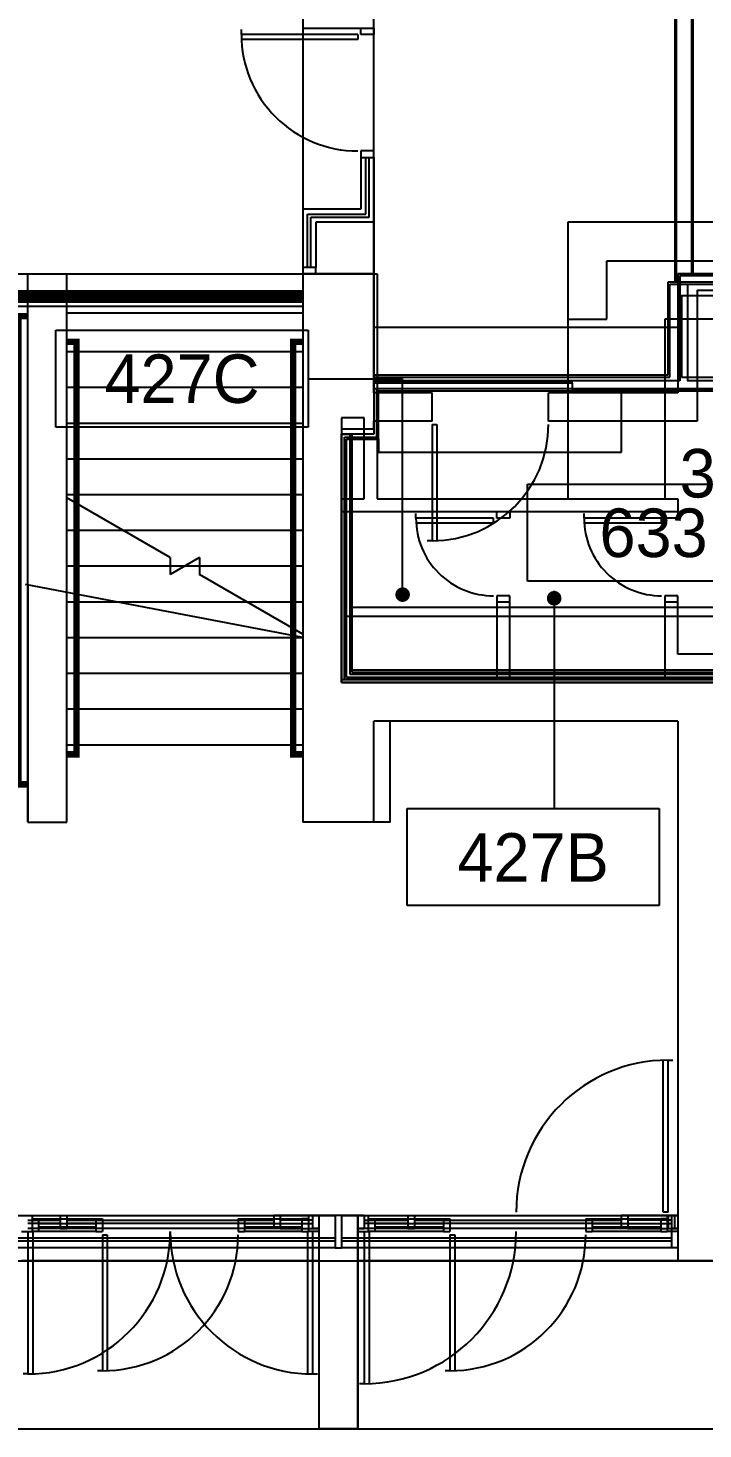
# Model space of a CAD drawing. Header units: inches. Extents: x -219 to 4035, y -10 to 4981.
# Drawn here: x 2008 to 2216.8, y 2234.5 to 2667.5 of the extents above; entities that cross this region are included whole.
import ezdxf
from ezdxf.enums import TextEntityAlignment as Align

# ---------------------------------------------------------------- set-up
doc = ezdxf.new("R2010")
doc.units = ezdxf.units.IN
doc.header["$LTSCALE"] = 48
doc.header["$MEASUREMENT"] = 0
doc.layers.get('0').update_dxf_attribs({"color": 13, "linetype": 'CONTINUOUS'})
for name, color, linetype in [('F1-BLDG3', 161, 'CONTINUOUS'), ('F2-BLDG1', 7, 'CONTINUOUS'), ('F2-BLDG3', 161, 'CONTINUOUS'), ('f2-casework1', 4, 'CONTINUOUS'), ('f2-casework2', 8, 'CONTINUOUS'), ('F2-DOOR1', 3, 'CONTINUOUS'), ('f2-handrail', 3, 'CONTINUOUS'), ('F2-STAIR1', 24, 'CONTINUOUS'), ('F2-WINDOW1', 1, 'CONTINUOUS'), ('F2-WINDOW2', 4, 'CONTINUOUS'), ('F3-BLDG1', 7, 'CONTINUOUS'), ('F3-BLDG3', 161, 'CONTINUOUS'), ('f3-casework2', 8, 'CONTINUOUS'), ('F3-DOOR1', 3, 'CONTINUOUS'), ('F3-DOORJMB', 32, 'CONTINUOUS'), ('f3-handrail', 3, 'CONTINUOUS'), ('F3-RMNOS', 3, 'CONTINUOUS'), ('F3-STAIR1', 24, 'CONTINUOUS'), ('F3-WINDOW1', 1, 'CONTINUOUS'), ('F4-BLDG1', 7, 'CONTINUOUS'), ('F4-BLDG3', 161, 'CONTINUOUS'), ('F4-BLDG4', 2, 'CONTINUOUS'), ('F4-BRKLINE', 201, 'CONTINUOUS'), ('f4-casework1', 4, 'CONTINUOUS'), ('f4-casework2', 8, 'CONTINUOUS'), ('F4-DOOR1', 3, 'CONTINUOUS'), ('F4-DOORJMB', 32, 'CONTINUOUS'), ('f4-handrail', 3, 'CONTINUOUS'), ('F4-RMNOS', 3, 'CONTINUOUS'), ('F4-STAIR1', 24, 'CONTINUOUS'), ('F4-WINDOW1', 1, 'CONTINUOUS'), ('F4-WINDOW2', 4, 'CONTINUOUS'), ('F5-BLDG3', 161, 'CONTINUOUS'), ('F6-BLDG1', 7, 'CONTINUOUS'), ('F6-BLDG3', 161, 'CONTINUOUS'), ('F6-BLDG4', 2, 'CONTINUOUS'), ('F6-BRKLINE', 201, 'CONTINUOUS'), ('F6-DOOR1', 3, 'CONTINUOUS'), ('f6-handrail', 3, 'CONTINUOUS'), ('F6-RMNOS', 3, 'CONTINUOUS'), ('F6-STAIR1', 24, 'CONTINUOUS'), ('F6-WINDOW1', 1, 'CONTINUOUS'), ('F6-WINDOW2', 4, 'CONTINUOUS')]:
    doc.layers.add(name, color=color, linetype=linetype)
doc.layers.add('F2-Bldg1A', color=8, linetype='CONTINUOUS', plot=False)
doc.layers.add('F3-Bldg1A', color=8, linetype='CONTINUOUS', plot=False)
doc.styles.add('ORIG-RMNOS', font='noting.shx')
doc.styles.add('RMNOS', font='noting.shx')

# ---------------------------------------------------------------- blocks, each defined once
blk = doc.blocks.new('ADR-36R')
for p, q in [((-1.5, 1), (-1.5, 36.97)), ((0, 1), (0, 37)), ((0, 37), (1.5, 37)), ((0, 1), (-1.5, 1))]:
    blk.add_line(p, q)
blk.add_arc((0, 1), 36, 90, 180)
blk = doc.blocks.new('rmnos')
at = {"color": 11}
for p, q in [((-0.40625, 0.15625), (0.40625, 0.15625)), ((-0.40625, -0.15625), (-0.40625, 0.15625)), ((0.40625, 0.15625), (0.40625, -0.15625)), ((0.40625, -0.15625), (-0.40625, -0.15625))]:
    blk.add_line(p, q, dxfattribs=at)
at = {"color": 9, "style": 'ORIG-RMNOS'}
blk.add_attdef('ROOM', text='', height=0.15625, dxfattribs=at).set_placement((0, 0), align=Align.MIDDLE)
blk = doc.blocks.new('ADR-44DL')
for p, q in [((0, 45), (-1.5, 45)), ((0, 1), (0, 45)), ((1.5, 1), (1.5, 44.97)), ((86.5, 1), (86.5, 44.97)), ((88, 1), (88, 45)), ((88, 45), (89.5, 45)), ((0, 1), (1.5, 1)), ((88, 1), (86.5, 1))]:
    blk.add_line(p, q)
for centre, start, end in [((0, 1), 0, 90), ((88, 1), 90, 180)]:
    blk.add_arc(centre, 44, start, end)
blk = doc.blocks.new('ADR-24R')
for p, q in [((-1.5, 1), (-1.5, 24.95)), ((0, 25), (1.5, 25)), ((0, 1), (0, 25)), ((-1.5, 1), (0, 1))]:
    blk.add_line(p, q)
blk.add_arc((0, 1), 24, 90, 180)
blk = doc.blocks.new('ADR-42R')
for p, q in [((-1.5, 1), (-1.5, 42.97)), ((0, 1), (0, 43)), ((0, 43), (1.5, 43)), ((0, 1), (-1.5, 1))]:
    blk.add_line(p, q)
blk.add_arc((0, 1), 42, 90, 180)
blk = doc.blocks.new('RMNOS-1')
at = {"color": 9, "style": 'RMNOS'}
blk.add_attdef('ROOM', text='', height=0.1562, dxfattribs=at).set_placement((0, 0), align=Align.MIDDLE)

msp = doc.modelspace()

# ---------------------------------------------------------------- linework, layer by layer
at = {"layer": 'F1-BLDG3'}
msp.add_line((1655, 2286.5), (2241, 2286.5), dxfattribs=at)
at = {"layer": 'F2-BLDG1'}
for p, q in [((1996, 2591.5), (2020, 2591.5)), ((2020, 2422), (2020, 2591.5)), ((2093, 2591.5), (2093, 2422)), ((2093, 2591.5), (2115, 2591.5)), ((2115, 2591.5), (2115, 2558.5)), ((2225.87, 2591.5), (2209, 2591.5)), ((2209, 2591.5), (2209, 2558.5)), ((2209, 2558.5), (2115, 2558.5)), ((2176.31, 2557.75), (2115, 2557.75)), ((2115, 2557.75), (2115, 2541.94)), ((2176.31, 2557.75), (2176.31, 2555.37)), ((2176.31, 2555.37), (2225.87, 2555.37)), ((2008, 2422), (2008, 2550.5)), ((2115, 2541.94), (2108.12, 2541.94)), ((2108.12, 2541.94), (2108.12, 2469.12)), ((2108.12, 2469.12), (2108.12, 2468.37)), ((2108.12, 2468.37), (2262.87, 2468.37)), ((2209, 2453.25), (2120, 2453.25)), ((2120, 2422), (2120, 2453.25)), ((2209, 2453.25), (2209, 2286.5)), ((2008, 2422), (2020, 2422)), ((2120, 2422), (2093, 2422)), ((2098, 2300.5), (2098, 2234.5)), ((2110, 2300.5), (2098, 2300.5)), ((2110, 2300.5), (2110, 2234.5)), ((2209, 2286.5), (2241, 2286.5)), ((2110, 2234.5), (2098, 2234.5))]:
    msp.add_line(p, q, dxfattribs=at)
msp.add_lwpolyline([(2093, 2667.5), (2115, 2667.5), (2115, 2689.5), (2093, 2689.5)], close=True, dxfattribs=at)
at = {"layer": 'F2-Bldg1A'}
for p, q in [((2225.25, 2590.87), (2209.63, 2590.87)), ((2209.63, 2590.87), (2209.63, 2558.5)), ((2115, 2558.5), (2115, 2557.75)), ((2176.31, 2558.25), (2115, 2558.25)), ((2176.31, 2557.75), (2176.31, 2558.5)), ((2176.31, 2556), (2225.25, 2556)), ((2209.63, 2558.5), (2209, 2558.5)), ((2105, 2465.25), (2105, 2541.94)), ((2105, 2541.94), (2108.12, 2541.94)), ((2107.5, 2541.94), (2107.5, 2467.75)), ((2259.75, 2465.25), (2105, 2465.25)), ((2107.5, 2467.75), (2262.25, 2467.75))]:
    msp.add_line(p, q, dxfattribs=at)
at = {"layer": 'F2-BLDG3'}
msp.add_lwpolyline([(2212.12, 2588.37), (2222.75, 2588.37), (2222.75, 2558.5), (2212.12, 2558.5)], close=True, dxfattribs=at)
at = {"layer": 'f2-casework1'}
for p, q in [((2093, 2667.5), (2093, 2591.5)), ((2115, 2591.5), (2115, 2667.5)), ((2115, 2575.04), (2209, 2575.04)), ((2225.87, 2488.37), (2108.12, 2488.37))]:
    msp.add_line(p, q, dxfattribs=at)
at = {"layer": 'f2-casework2'}
msp.add_line((2108.12, 2469.12), (2225.87, 2469.12), dxfattribs=at)
at = {"layer": 'f2-handrail', "const_width": 2}
for points in [[(2020, 2443), (2023, 2443), (2023, 2570.5), (2020, 2570.5)], [(2093, 2443), (2090, 2443), (2090, 2570.5), (2093, 2570.5)], [(2005, 2467.84), (2005, 2433.75), (2008, 2433.75)]]:
    msp.add_lwpolyline(points, dxfattribs=at)
at = {"layer": 'F2-STAIR1'}
for p, q in [((2020, 2567.5), (2093, 2567.5)), ((2020, 2556.45), (2093, 2556.45)), ((2020, 2545.41), (2093, 2545.41)), ((2020, 2534.36), (2093, 2534.36)), ((2020, 2523.32), (2093, 2523.32)), ((2020, 2512.27), (2093, 2512.27)), ((2020, 2501.23), (2093, 2501.23)), ((2020, 2490.18), (2093, 2490.18)), ((2020, 2479.14), (2093, 2479.14)), ((2020, 2468.09), (2093, 2468.09)), ((2020, 2457.05), (2093, 2457.05)), ((2020, 2446), (2093, 2446))]:
    msp.add_line(p, q, dxfattribs=at)
at = {"layer": 'F2-WINDOW1'}
for p, q in [((2213.25, 2691.5), (2213.25, 2591.5)), ((2213.75, 2591.5), (2213.75, 2691.5)), ((2011.25, 2299.5), (2029, 2299.5)), ((2075, 2299.5), (2092.75, 2299.5)), ((2115.25, 2299.5), (2136.5, 2299.5)), ((2182.5, 2299.5), (2203.75, 2299.5)), ((2011.25, 2298), (2029, 2298)), ((2011.25, 2297), (2029, 2297)), ((2029, 2295.5), (2011.25, 2295.5)), ((2075, 2298), (2092.75, 2298)), ((2075, 2297), (2092.75, 2297)), ((2092.75, 2295.5), (2075, 2295.5)), ((2115.25, 2298), (2136.5, 2298)), ((2115.25, 2297), (2136.5, 2297)), ((2136.5, 2295.5), (2115.25, 2295.5)), ((2182.5, 2298), (2203.75, 2298)), ((2182.5, 2297), (2203.75, 2297)), ((2203.75, 2295.5), (2182.5, 2295.5))]:
    msp.add_line(p, q, dxfattribs=at)
at = {"layer": 'F2-WINDOW2'}
for p, q in [((2006, 2300.5), (2009.25, 2300.5)), ((2009.25, 2300.5), (2009.25, 2295.5)), ((2009.25, 2299.5), (2011.25, 2299.5)), ((2011.25, 2299.5), (2011.25, 2295.5)), ((2029, 2299.5), (2031, 2299.5)), ((2029, 2299.5), (2029, 2295.5)), ((2031, 2299.5), (2031, 2295.5)), ((2073, 2299.5), (2075, 2299.5)), ((2073, 2299.5), (2073, 2295.5)), ((2075, 2299.5), (2075, 2295.5)), ((2094.75, 2299.5), (2092.75, 2299.5)), ((2092.75, 2299.5), (2092.75, 2295.5)), ((2094.75, 2300.5), (2094.75, 2295.5)), ((2098, 2300.5), (2094.75, 2300.5)), ((2110, 2300.5), (2113.25, 2300.5)), ((2113.25, 2300.5), (2113.25, 2295.5)), ((2113.25, 2299.5), (2115.25, 2299.5)), ((2115.25, 2299.5), (2115.25, 2295.5)), ((2136.5, 2299.5), (2138.5, 2299.5)), ((2136.5, 2299.5), (2136.5, 2295.5)), ((2138.5, 2299.5), (2138.5, 2295.5)), ((2180.5, 2299.5), (2182.5, 2299.5)), ((2180.5, 2299.5), (2180.5, 2295.5)), ((2182.5, 2299.5), (2182.5, 2295.5)), ((2205.75, 2299.5), (2203.75, 2299.5)), ((2203.75, 2299.5), (2203.75, 2295.5)), ((2205.75, 2300.5), (2205.75, 2295.5)), ((2209, 2300.5), (2205.75, 2300.5)), ((2006, 2295.5), (2009.25, 2295.5)), ((2011.25, 2295.5), (2009.25, 2295.5)), ((2029, 2295.5), (2031, 2295.5)), ((2073, 2295.5), (2075, 2295.5)), ((2092.75, 2295.5), (2094.75, 2295.5)), ((2098, 2295.5), (2094.75, 2295.5)), ((2110, 2295.5), (2113.25, 2295.5)), ((2115.25, 2295.5), (2113.25, 2295.5)), ((2136.5, 2295.5), (2138.5, 2295.5)), ((2180.5, 2295.5), (2182.5, 2295.5)), ((2203.75, 2295.5), (2205.75, 2295.5)), ((2209, 2295.5), (2205.75, 2295.5))]:
    msp.add_line(p, q, dxfattribs=at)
at = {"layer": 'F3-BLDG1'}
for p, q in [((2008, 2591.5), (2020, 2591.5)), ((2008, 2422), (2008, 2591.5)), ((2020, 2422), (2020, 2591.5)), ((2093, 2591.5), (2093, 2422)), ((2115, 2591.5), (2093, 2591.5)), ((2115, 2560.25), (2115, 2591.5)), ((2225.87, 2588.97), (2205.88, 2588.97)), ((2205.88, 2588.97), (2205.88, 2560.25)), ((2205.88, 2560.25), (2115, 2560.25)), ((2116.37, 2540.44), (2116.37, 2555.37)), ((2116.37, 2555.37), (2225.87, 2555.37)), ((2106.5, 2466.75), (2106.5, 2540.44)), ((2106.5, 2540.44), (2116.37, 2540.44)), ((2259.75, 2466.75), (2106.5, 2466.75)), ((2209, 2453.25), (2120, 2453.25)), ((2120, 2422), (2120, 2453.25)), ((2209, 2453.25), (2209, 2300.5)), ((2008, 2422), (2020, 2422)), ((2120, 2422), (2093, 2422)), ((2098, 2300.5), (2098, 2234.5)), ((2110, 2300.5), (2098, 2300.5)), ((2110, 2234.5), (2110, 2300.5)), ((2208, 2300.5), (2209, 2300.5)), ((2208, 2300.5), (2208, 2296.5)), ((2208, 2296.5), (2209, 2296.5)), ((2209, 2296.5), (2209, 2286.5)), ((2233.25, 2286.5), (2209, 2286.5)), ((2098, 2234.5), (2110, 2234.5))]:
    msp.add_line(p, q, dxfattribs=at)
at = {"layer": 'F3-Bldg1A'}
for p, q in [((2206.5, 2559.62), (2206.5, 2588.34)), ((2206.5, 2588.34), (2225.25, 2588.34)), ((2115, 2560.25), (2115, 2541.94)), ((2115, 2559.62), (2206.5, 2559.62)), ((2225.25, 2556), (2115, 2556)), ((2115.87, 2541.06), (2115.87, 2556)), ((2115, 2541.94), (2105, 2541.94)), ((2105, 2541.94), (2105, 2465.25)), ((2105.87, 2466.12), (2105.87, 2541.06)), ((2105.87, 2541.06), (2115.87, 2541.06)), ((2105, 2465.25), (2259.75, 2465.25)), ((2259.75, 2466.12), (2105.87, 2466.12))]:
    msp.add_line(p, q, dxfattribs=at)
at = {"layer": 'F3-BLDG3'}
msp.add_lwpolyline([(2210.12, 2559.62), (2221.63, 2559.62), (2221.63, 2584.72), (2210.12, 2584.72)], close=True, dxfattribs=at)
at = {"layer": 'f3-casework2'}
for p, q in [((2191.62, 2536.38), (2191.62, 2555.37)), ((2116.37, 2540.44), (2116.37, 2536.38)), ((2116.37, 2536.38), (2191.62, 2536.38)), ((2106.5, 2485.75), (2330.31, 2485.75))]:
    msp.add_line(p, q, dxfattribs=at)
at = {"layer": 'F3-DOOR1'}
for p, q in [((2204.5, 2301.5), (2204.5, 2348.48)), ((2206, 2348.5), (2207.5, 2348.5)), ((2206, 2301.5), (2206, 2348.5)), ((2206, 2301.5), (2204.5, 2301.5)), ((2112, 2295.5), (2113.5, 2295.5)), ((2112, 2295.5), (2112, 2248.5)), ((2113.5, 2295.5), (2113.5, 2248.52)), ((2112, 2248.5), (2110.5, 2248.5))]:
    msp.add_line(p, q, dxfattribs=at)
for centre, start, end in [((2206, 2301.5), 90, 180), ((2112, 2295.5), 270, 0)]:
    msp.add_arc(centre, 47, start, end, dxfattribs=at)
at = {"layer": 'F3-DOORJMB'}
for p, q in [((2096, 2300.5), (2096, 2296.5)), ((2098, 2300.5), (2096, 2300.5)), ((2110, 2300.5), (2112, 2300.5)), ((2112, 2300.5), (2112, 2296.5)), ((2206, 2300.5), (2208, 2300.5)), ((2206, 2300.5), (2206, 2296.5)), ((2096, 2296.5), (2098, 2296.5)), ((2112, 2296.5), (2110, 2296.5)), ((2206, 2296.5), (2208, 2296.5))]:
    msp.add_line(p, q, dxfattribs=at)
at = {"layer": 'f3-handrail', "const_width": 2}
for points in [[(2008, 2578.42), (2005, 2578.42), (2005, 2523.08)], [(2020, 2443), (2023, 2443), (2023, 2570.5), (2020, 2570.5)], [(2093, 2570.5), (2090, 2570.5), (2090, 2443), (2093, 2443)]]:
    msp.add_lwpolyline(points, dxfattribs=at)
at = {"layer": 'F3-STAIR1'}
for p, q in [((2020, 2567.5), (2093, 2567.5)), ((2020, 2556.45), (2093, 2556.45)), ((2020, 2545.41), (2093, 2545.41)), ((2020, 2534.36), (2093, 2534.36)), ((2020, 2523.32), (2093, 2523.32)), ((2020, 2512.27), (2093, 2512.27)), ((2020, 2501.23), (2093, 2501.23)), ((2020, 2490.18), (2093, 2490.18)), ((2020, 2479.14), (2093, 2479.14)), ((2020, 2468.09), (2093, 2468.09)), ((2020, 2457.05), (2093, 2457.05)), ((2020, 2446), (2093, 2446))]:
    msp.add_line(p, q, dxfattribs=at)
at = {"layer": 'F3-WINDOW1'}
msp.add_lwpolyline([(2208.56, 2588.97), (2208.56, 2696.16), (2208.06, 2696.16), (2208.06, 2588.97)], dxfattribs=at)
at = {"layer": 'F4-BLDG1'}
for p, q in [((2008, 2591.5), (2116, 2591.5)), ((2008, 2422), (2008, 2591.5)), ((2116, 2591.5), (2116, 2522)), ((2020, 2579.5), (2093, 2579.5)), ((2020, 2422), (2020, 2579.5)), ((2093, 2579.5), (2093, 2422)), ((2116, 2522), (2209, 2522)), ((2209, 2522), (2209, 2518)), ((2105, 2518), (2105, 2466)), ((2209, 2518), (2105, 2518)), ((2157, 2490), (2153, 2490)), ((2153, 2490), (2153, 2466)), ((2157, 2466), (2157, 2490)), ((2209, 2490), (2205, 2490)), ((2205, 2490), (2205, 2466)), ((2209, 2474), (2209, 2490)), ((2264, 2474), (2209, 2474)), ((2153, 2466), (2105, 2466)), ((2205, 2466), (2157, 2466)), ((2209, 2453.25), (2115, 2453.25)), ((2115, 2422), (2115, 2453.25)), ((2209, 2453.25), (2209, 2286.5)), ((2008, 2422), (2020, 2422)), ((2115, 2422), (2093, 2422)), ((2098, 2300.5), (2098, 2234.5)), ((2110, 2300.5), (2098, 2300.5)), ((2110, 2300.5), (2110, 2234.5)), ((2209, 2286.5), (2241, 2286.5)), ((2110, 2234.5), (2098, 2234.5))]:
    msp.add_line(p, q, dxfattribs=at)
at = {"layer": 'F4-BLDG3'}
for p, q in [((2112, 2547), (2105, 2547)), ((2105, 2547), (2105, 2522)), ((2112, 2522), (2112, 2547)), ((2105, 2522), (2112, 2522))]:
    msp.add_line(p, q, dxfattribs=at)
at = {"layer": 'F4-BLDG4'}
for p, q in [((2098, 2286.5), (2006, 2286.5)), ((2209, 2286.5), (2110, 2286.5))]:
    msp.add_line(p, q, dxfattribs=at)
at = {"layer": 'F4-BRKLINE'}
for p, q in [((2052, 2503.83), (2020, 2522.3)), ((2061, 2503.83), (2052, 2498.63)), ((2052, 2503.83), (2052, 2498.63)), ((2061, 2503.83), (2061, 2498.63)), ((2093, 2480.15), (2061, 2498.63))]:
    msp.add_line(p, q, dxfattribs=at)
at = {"layer": 'f4-casework1'}
for p, q in [((2115, 2607.5), (2115, 2591.5)), ((2297, 2607.5), (2175, 2607.5)), ((2175, 2607.5), (2175, 2522)), ((2297, 2577.5), (2205, 2577.5)), ((2205, 2577.5), (2205, 2522))]:
    msp.add_line(p, q, dxfattribs=at)
at = {"layer": 'f4-casework2'}
for p, q in [((2187, 2577.5), (2187, 2595.5)), ((2187, 2595.5), (2297, 2595.5)), ((2175, 2577.5), (2187, 2577.5))]:
    msp.add_line(p, q, dxfattribs=at)
at = {"layer": 'F4-DOORJMB'}
for p, q in [((2153, 2516), (2153, 2518)), ((2157, 2516), (2153, 2516)), ((2157, 2518), (2157, 2516)), ((2205, 2516), (2205, 2518)), ((2209, 2516), (2205, 2516)), ((2209, 2518), (2209, 2516)), ((2157, 2492), (2153, 2492)), ((2153, 2492), (2153, 2490)), ((2157, 2490), (2157, 2492)), ((2209, 2492), (2205, 2492)), ((2205, 2492), (2205, 2490)), ((2209, 2490), (2209, 2492))]:
    msp.add_line(p, q, dxfattribs=at)
at = {"layer": 'f4-handrail', "const_width": 2}
for points in [[(2008, 2578.42), (2005, 2578.42), (2005, 2438.35)], [(2020, 2443), (2023, 2443), (2023, 2520.57)], [(2093, 2443), (2090, 2443), (2090, 2481.89)]]:
    msp.add_lwpolyline(points, dxfattribs=at)
at = {"layer": 'F4-RMNOS', "color": 4}
for p, q in [((2094.63, 2559.12), (2123.88, 2559.12)), ((2123.88, 2502.12), (2123.88, 2559.12)), ((2123.88, 2490.12), (2123.88, 2502.12)), ((2170.75, 2493.5), (2170.75, 2481.5)), ((2170.75, 2481.5), (2170.75, 2426.25))]:
    msp.add_line(p, q, dxfattribs=at)
at = {"layer": 'F4-RMNOS', "color": 4, "const_width": 2.25}
for points in [[(2123.88, 2493.5, 1), (2123.88, 2491.25, 1)], [(2170.75, 2490.12, 1), (2170.75, 2492.38, 1)]]:
    msp.add_lwpolyline(points, format="xyb", close=True, dxfattribs=at)
at = {"layer": 'F4-STAIR1'}
for p, q in [((2020, 2512.27), (2037.37, 2512.27)), ((2020, 2501.23), (2052, 2501.23)), ((2056.5, 2501.23), (2061, 2501.23)), ((2020, 2490.18), (2075.63, 2490.18)), ((2020, 2479.14), (2093, 2479.14)), ((2020, 2468.09), (2093, 2468.09)), ((2020, 2457.05), (2093, 2457.05)), ((2020, 2446), (2093, 2446))]:
    msp.add_line(p, q, dxfattribs=at)
at = {"layer": 'F4-WINDOW1'}
for p, q in [((2111, 2627.5), (2111, 2611.5)), ((2112.5, 2610), (2112.5, 2627.5)), ((2113.5, 2609), (2113.5, 2627.5)), ((2115, 2627.5), (2115, 2607.5)), ((2111, 2611.5), (2093, 2611.5)), ((2093, 2611.5), (2093, 2593.5)), ((2094.5, 2593.5), (2094.5, 2610)), ((2094.5, 2610), (2112.5, 2610)), ((2095.5, 2593.5), (2095.5, 2609)), ((2095.5, 2609), (2113.5, 2609)), ((2115, 2607.5), (2097, 2607.5)), ((2097, 2607.5), (2097, 2593.5)), ((2008, 2300.5), (2018, 2300.5)), ((2020, 2300.5), (2084, 2300.5)), ((2096, 2300.5), (2086, 2300.5)), ((2112, 2300.5), (2125.5, 2300.5)), ((2127.5, 2300.5), (2191.5, 2300.5)), ((2207, 2300.5), (2193.5, 2300.5)), ((2008, 2299), (2018, 2299)), ((2018, 2298), (2008, 2298)), ((2018, 2296.5), (2008, 2296.5)), ((2020, 2299), (2084, 2299)), ((2084, 2298), (2020, 2298)), ((2084, 2296.5), (2020, 2296.5)), ((2096, 2299), (2086, 2299)), ((2086, 2298), (2096, 2298)), ((2086, 2296.5), (2096, 2296.5)), ((2112, 2299), (2125.5, 2299)), ((2125.5, 2298), (2112, 2298)), ((2125.5, 2296.5), (2112, 2296.5)), ((2127.5, 2299), (2191.5, 2299)), ((2191.5, 2298), (2127.5, 2298)), ((2191.5, 2296.5), (2127.5, 2296.5)), ((2207, 2299), (2193.5, 2299)), ((2193.5, 2298), (2207, 2298)), ((2193.5, 2296.5), (2207, 2296.5))]:
    msp.add_line(p, q, dxfattribs=at)
at = {"layer": 'F4-WINDOW2'}
for p, q in [((2111, 2665.5), (2111, 2667.5)), ((2115, 2667.5), (2115, 2665.5)), ((2115, 2665.5), (2111, 2665.5)), ((2115, 2629.5), (2111, 2629.5)), ((2111, 2629.5), (2111, 2627.5)), ((2115, 2627.5), (2115, 2629.5)), ((2111, 2627.5), (2115, 2627.5)), ((2097, 2593.5), (2093, 2593.5)), ((2093, 2593.5), (2093, 2591.5)), ((2097, 2591.5), (2097, 2593.5)), ((2018, 2300.5), (2020, 2300.5)), ((2018, 2300.5), (2018, 2296.5)), ((2020, 2300.5), (2020, 2296.5)), ((2084, 2300.5), (2084, 2296.5)), ((2086, 2300.5), (2084, 2300.5)), ((2086, 2300.5), (2086, 2296.5)), ((2096, 2300.5), (2096, 2296.5)), ((2098, 2300.5), (2096, 2300.5)), ((2112, 2300.5), (2110, 2300.5)), ((2112, 2300.5), (2112, 2296.5)), ((2125.5, 2300.5), (2127.5, 2300.5)), ((2125.5, 2300.5), (2125.5, 2296.5)), ((2127.5, 2300.5), (2127.5, 2296.5)), ((2191.5, 2300.5), (2191.5, 2296.5)), ((2193.5, 2300.5), (2191.5, 2300.5)), ((2193.5, 2300.5), (2193.5, 2296.5)), ((2209, 2300.5), (2207, 2300.5)), ((2207, 2300.5), (2207, 2296.5)), ((2018, 2296.5), (2020, 2296.5)), ((2086, 2296.5), (2084, 2296.5)), ((2098, 2296.5), (2096, 2296.5)), ((2110, 2296.5), (2112, 2296.5)), ((2125.5, 2296.5), (2127.5, 2296.5)), ((2193.5, 2296.5), (2191.5, 2296.5)), ((2209, 2296.5), (2207, 2296.5))]:
    msp.add_line(p, q, dxfattribs=at)
at = {"layer": 'F5-BLDG3'}
msp.add_lwpolyline([(1633, 2234.5), (2263, 2234.5), (2263, 2285.5), (2291, 2285.5), (2291, 2268.5), (2377, 2268.5), (2377, 2285.5), (2405, 2285.5), (2405, 2234.5), (2987, 2234.5), (2987, 2285.5), (3015, 2285.5), (3015, 2268.5), (3101, 2268.5), (3101, 2285.5)], dxfattribs=at)
at = {"layer": 'F6-BLDG1'}
for p, q in [((2093, 2591.5), (2093, 2422)), ((2093, 2591.5), (2115, 2591.5)), ((2115, 2554.75), (2115, 2591.5)), ((2209, 2591.5), (2209, 2554.75)), ((2209, 2591.5), (2258, 2591.5)), ((2215, 2586.5), (2215, 2546)), ((2215, 2586.5), (2258, 2586.5)), ((2133, 2554.75), (2115, 2554.75)), ((2133, 2546), (2133, 2554.75)), ((2209, 2554.75), (2169, 2554.75)), ((2169, 2546), (2169, 2554.75)), ((2105, 2543.5), (2105, 2466)), ((2115, 2543.5), (2105, 2543.5)), ((2115, 2543.5), (2115, 2546)), ((2133, 2546), (2115, 2546)), ((2215, 2546), (2169, 2546)), ((2008, 2495.36), (2008, 2422)), ((2020, 2422), (2020, 2493.07)), ((2257, 2466), (2105, 2466)), ((2115, 2422), (2115, 2453.25)), ((2209, 2453.25), (2115, 2453.25)), ((2209, 2453.25), (2209, 2286.5)), ((2008, 2422), (2020, 2422)), ((2115, 2422), (2093, 2422)), ((2209, 2286.5), (2241, 2286.5))]:
    msp.add_line(p, q, dxfattribs=at)
at = {"layer": 'F6-BLDG3'}
for p, q in [((1803, 2591.5), (2093, 2591.5)), ((1803, 2581.5), (2093, 2581.5)), ((1655, 2234.5), (2241, 2234.5))]:
    msp.add_line(p, q, dxfattribs=at)
at = {"layer": 'F6-BLDG4'}
for p, q in [((2001, 2300.5), (2103, 2300.5)), ((2105, 2300.5), (2207, 2300.5))]:
    msp.add_line(p, q, dxfattribs=at)
at = {"layer": 'F6-BRKLINE'}
msp.add_line((2093, 2479.14), (2007.26, 2495.51), dxfattribs=at)
at = {"layer": 'f6-handrail'}
for points, const_width in [([(1803, 2584.5), (2093, 2584.5)], 4), ([(2020, 2443), (2023, 2443), (2023, 2492.5)], 2), ([(2093, 2443), (2090, 2443), (2090, 2479.71)], 2)]:
    msp.add_lwpolyline(points, dxfattribs=dict(at, const_width=const_width))
at = {"layer": 'F6-STAIR1'}
for p, q in [((2020, 2490.18), (2035.14, 2490.18)), ((2020, 2479.14), (2093, 2479.14)), ((2020, 2468.09), (2093, 2468.09)), ((2020, 2457.05), (2093, 2457.05)), ((2020, 2446), (2093, 2446))]:
    msp.add_line(p, q, dxfattribs=at)
at = {"layer": 'F6-WINDOW1'}
for p, q in [((2103, 2293.5), (2001, 2293.5)), ((2103, 2292.5), (2001, 2292.5)), ((2207, 2293.5), (2105, 2293.5)), ((2207, 2292.5), (2105, 2292.5)), ((2103, 2290.5), (2001, 2290.5)), ((2207, 2290.5), (2105, 2290.5))]:
    msp.add_line(p, q, dxfattribs=at)
at = {"layer": 'F6-WINDOW2'}
for p, q in [((2105, 2300.5), (2103, 2300.5)), ((2103, 2300.5), (2103, 2290.5)), ((2105, 2300.5), (2105, 2290.5)), ((2207, 2300.5), (2207, 2290.5)), ((2209, 2300.5), (2207, 2300.5)), ((2103, 2290.5), (2105, 2290.5)), ((2209, 2290.5), (2207, 2290.5))]:
    msp.add_line(p, q, dxfattribs=at)

# ---------------------------------------------------------------- block references
at = {"layer": 'F2-DOOR1', "rotation": 180}
for p in [(2031, 2295.5), (2138.5, 2295.5)]:
    msp.add_blockref('ADR-42R', p, dxfattribs=at)
at = {"layer": 'F3-DOOR1', "rotation": 180}
msp.add_blockref('ADR-44DL', (2096, 2296.5), dxfattribs=at)
at = {"layer": 'F3-RMNOS'}
ref = msp.add_blockref('RMNOS-1', (2226.3, 2529.9), dxfattribs=dict(at, xscale=96, yscale=96, zscale=96))
ref.add_attrib('ROOM', '342', dxfattribs={"layer": '0', "color": 9, "height": 15, "style": 'RMNOS'}).set_placement((2226.3, 2529.9), align=Align.MIDDLE)
at = {"layer": 'F4-DOOR1', "rotation": 89.99999999999999}
for name, p in [('ADR-36R', (2111, 2665.5)), ('ADR-24R', (2153, 2516)), ('ADR-24R', (2205, 2516))]:
    msp.add_blockref(name, p, dxfattribs=at)
at = {"layer": 'F4-RMNOS'}
ref = msp.add_blockref('rmnos', (2055.63, 2559.12), dxfattribs=dict(at, xscale=96, yscale=96, zscale=96))
ref.add_attrib('ROOM', '427C', dxfattribs={"layer": '0', "color": 9, "height": 15, "style": 'ORIG-RMNOS'}).set_placement((2055.63, 2559.12), align=Align.MIDDLE)
ref = msp.add_blockref('rmnos', (2164.25, 2411.25), dxfattribs=dict(at, xscale=96, yscale=96, zscale=96))
ref.add_attrib('ROOM', '427B', dxfattribs={"layer": '0', "color": 9, "height": 15, "style": 'ORIG-RMNOS'}).set_placement((2164.25, 2411.25), align=Align.MIDDLE)
at = {"layer": 'F6-DOOR1', "rotation": 180}
msp.add_blockref('ADR-36R', (2133, 2546), dxfattribs=at)
at = {"layer": 'F6-RMNOS'}
ref = msp.add_blockref('rmnos', (2201.5, 2511.5), dxfattribs=dict(at, xscale=96, yscale=96, zscale=96))
ref.add_attrib('ROOM', '633', dxfattribs={"layer": '0', "color": 9, "height": 15, "style": 'ORIG-RMNOS'}).set_placement((2201.5, 2511.5), align=Align.MIDDLE)

doc.saveas('drawing.dxf')
